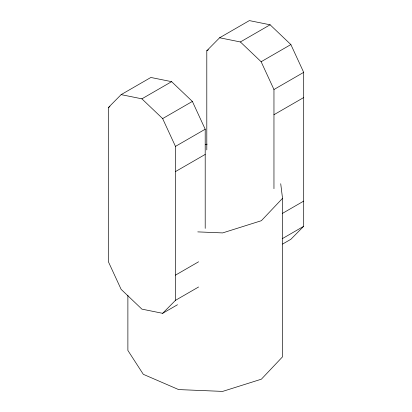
<?xml version="1.0" encoding="UTF-8"?>
<svg xmlns="http://www.w3.org/2000/svg" width="412" height="412" viewBox="0 0 412 412"><rect width="100%" height="100%" fill="white"/><g stroke="black" fill="none" stroke-linecap="round" stroke-linejoin="round"><path stroke-width="0.62" d="M280.721 183.726L282.529 198.337L261.378 220.703L222.65 232.914L197.77 231.884M177.505 304.736L162.642 313.321L141.888 309.124L121.133 289.358L108.305 261.563L108.305 107.614L121.133 94.631L150.864 77.466L171.619 81.664L192.373 101.429L205.202 129.224L205.202 228.387M206.798 149.917L206.798 50.748L219.627 37.765L249.358 20.6L270.112 24.797L290.867 44.563L303.696 72.358L303.696 226.306L290.867 239.29L282.611 244.058M162.642 313.321L175.466 300.343L198.594 286.989M108.305 107.614L109.958 106.662M206.798 50.748L208.451 49.795M121.133 94.631L141.888 98.829L171.619 81.664M219.627 37.765L240.381 41.962L270.112 24.797M141.888 98.829L162.642 118.599L192.373 101.429M240.381 41.962L261.136 61.733L290.867 44.563M175.466 300.343L175.466 146.389L205.202 129.224M273.959 188.691L273.959 89.522L303.696 72.358M175.466 171.588L205.202 154.423M273.959 114.721L303.696 97.556M175.466 275.144L198.594 261.79M282.22 213.509L303.696 201.113M282.22 238.708L303.696 226.306M205.248 144.421L207.148 144.185M261.136 61.733L273.959 89.522M162.642 118.599L175.466 146.389M282.529 198.337L282.529 356.828L261.378 379.189L222.65 391.4L178.628 389.582L143.304 374.312L127.88 350.442L127.88 295.26"/></g></svg>
